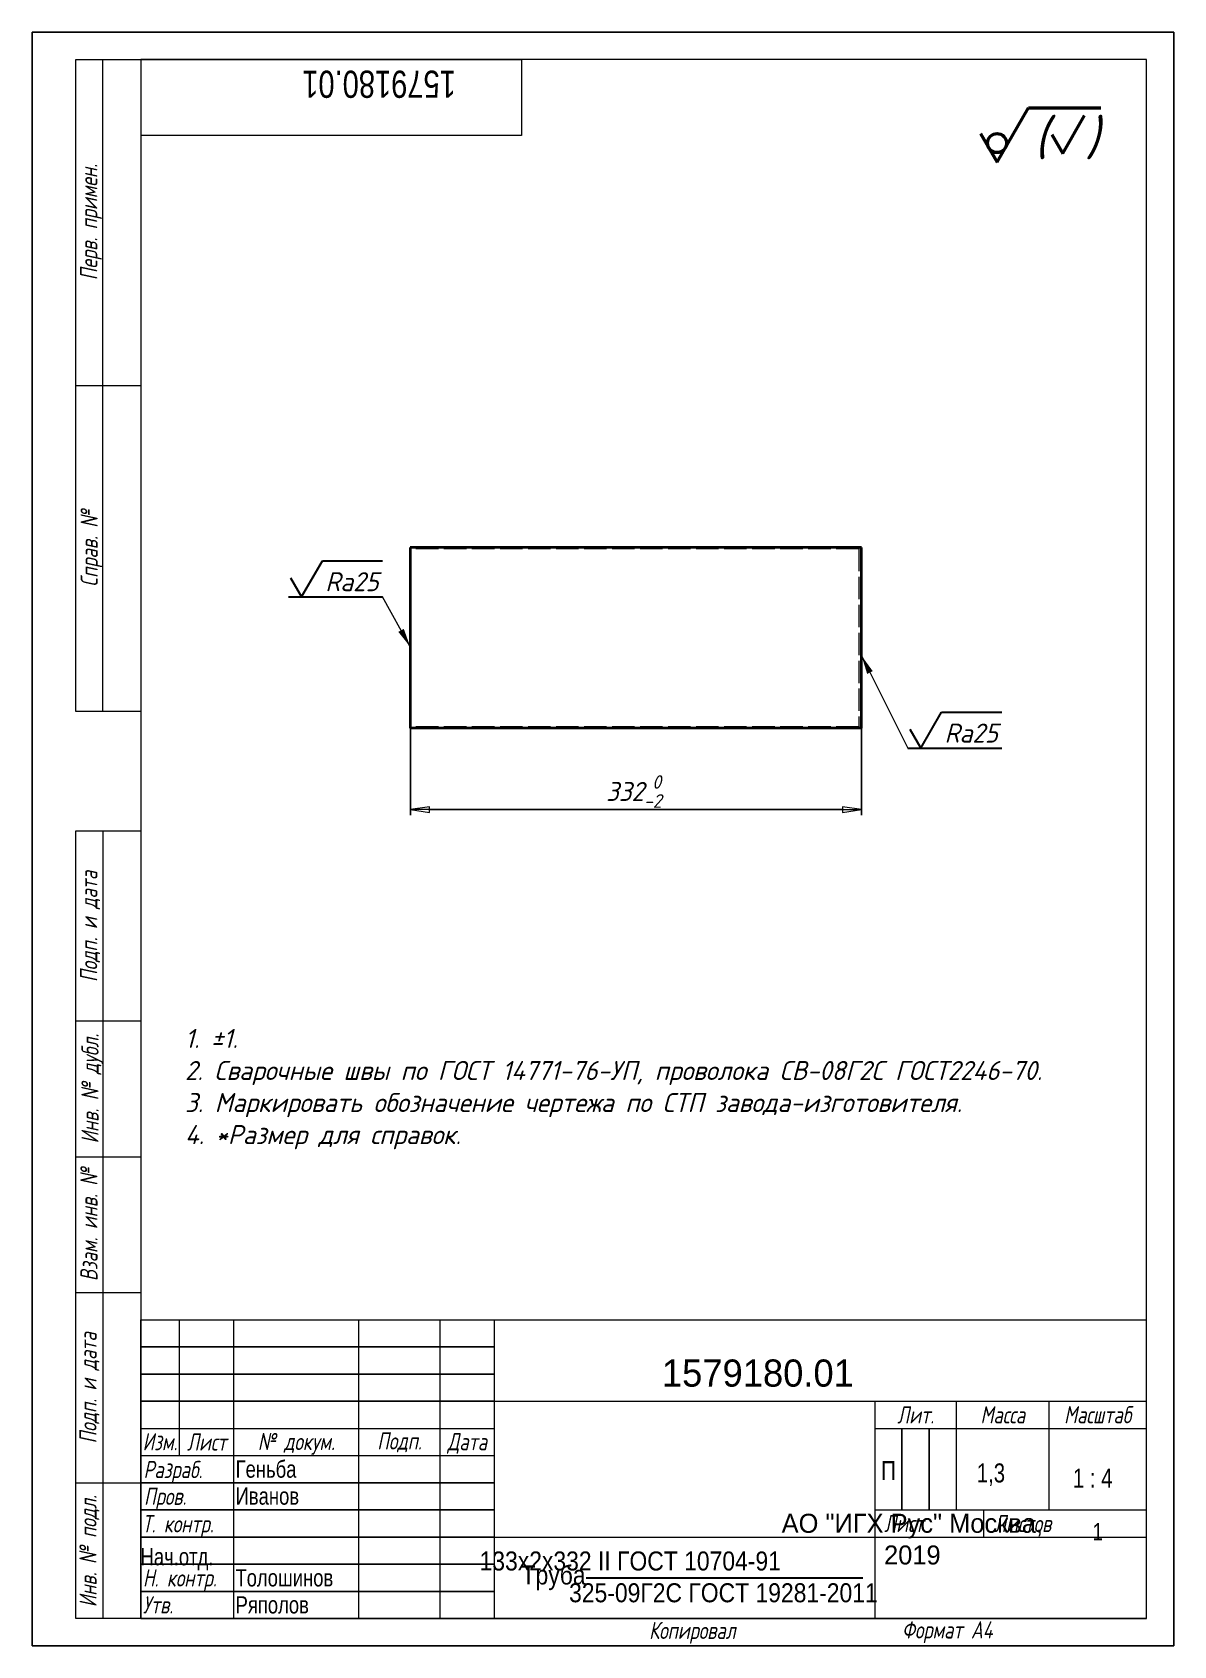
# Model space of a CAD drawing. Header units: millimetres. Extents: x 189 to 3792, y 0 to 1188.
# Drawn here: x 2952 to 3792, y 0 to 1188 of the extents above.
import ezdxf
from ezdxf.enums import TextEntityAlignment as Align

# ---------------------------------------------------------------- set-up
doc = ezdxf.new("R2018")
doc.units = ezdxf.units.MM
doc.header["$LTSCALE"] = 4
doc.linetypes.add('DASHED', pattern=[0.2067, 0.1654, -0.0413])
for name, color, linetype, lineweight in [('Видимый контур (ГОСТ)', 7, 'Continuous', 40), ('Заголовок (ГОСТ)', 7, 'Continuous', 18), ('Кромка (ГОСТ)', 7, 'Continuous', 18), ('Невидимый контур (ГОСТ)', 7, 'DASHED', 18), ('Обозначение (ГОСТ)', 7, 'Continuous', 18), ('Размер (ГОСТ)', 7, 'Continuous', 18), ('Эскизная геометрия (ГОСТ)', 7, 'Continuous', 18)]:
    doc.layers.add(name, color=color, linetype=linetype, lineweight=lineweight)
doc.styles.add('Альтернативный текст (ГОСТ)', font='', dxfattribs={"width": 0.8})
doc.styles.add('Обычный текст (ГОСТ)', font='GOST Common Italic.ttf')
doc.styles.add('Стиль текста110', font='GOST Common Italic.ttf', dxfattribs={"width": 0.8})
doc.styles.add('Стиль текста112', font='GOST Common Italic.ttf', dxfattribs={"width": 0.8})
doc.styles.add('Стиль текста120', font='GOST Common Italic.ttf', dxfattribs={"width": 0.9})
doc.styles.add('Стиль текста137', font='GOST Common Italic.ttf', dxfattribs={"width": 0.7})
doc.styles.add('Стиль текста139', font='GOST Common Italic.ttf', dxfattribs={"width": 0.7})
doc.styles.add('Стиль текста70', font='GOST Common Italic.ttf')
doc.styles.add('Стиль текста81', font='GOST Common Italic.ttf', dxfattribs={"width": 0.8})
doc.styles.add('Стиль текста87', font='GOST Common Italic.ttf')
doc.styles.get('Альтернативный текст (ГОСТ)').set_extended_font_data('Arial', italic=True)
doc.dimstyles.new('Диаметр (ГОСТ)$7', dxfattribs={"dimscale": 4, "dimtxt": 3.5, "dimasz": 3.5, "dimexe": 1, "dimexo": 0, "dimgap": 0.5, "dimtad": 1, "dimrnd": 1e-08, "dimtxsty": 'Обычный текст (ГОСТ)', "dimblk": 'Filled-1', "dimcen": 0.09, "dimdle": 15, "dimclrd": 256, "dimclre": 256, "dimclrt": 256, "dimazin": 2, "dimtfac": 0.714286, "dimtdec": 3, "dimtmove": 0, "dimatfit": 3, "dimfxl": 1, "dimtolj": 1, "dimlwd": -1, "dimlwe": 25, "dimarcsym": 0})
doc.dimstyles.new('Обычный (ГОСТ)', dxfattribs={"dimscale": 4, "dimtxt": 3.5, "dimasz": 3.5, "dimexe": 1, "dimexo": 0, "dimgap": 0.5, "dimtad": 1, "dimrnd": 1e-08, "dimtxsty": 'Обычный текст (ГОСТ)', "dimblk": 'Filled-1', "dimcen": 0.09, "dimdle": 15, "dimclrd": 256, "dimclre": 256, "dimclrt": 256, "dimazin": 2, "dimtfac": 0.714286, "dimtdec": 3, "dimtmove": 0, "dimatfit": 3, "dimfxl": 1, "dimtolj": 1, "dimlwd": 25, "dimlwe": 25, "dimarcsym": 0})

# ---------------------------------------------------------------- blocks, each defined once
blk = doc.blocks.new('ГОСТ - Доп. графы 1')
at = {"layer": 'Эскизная геометрия (ГОСТ)'}
for p, q in [((-12, 0), (-12, 145)), ((-12, 145), (0, 145)), ((-7, 145), (-7, 0)), ((-12, 110), (-7, 110)), ((-7, 110), (0, 110)), ((-12, 85), (-7, 85)), ((-7, 85), (0, 85)), ((-12, 60), (-7, 60)), ((-7, 60), (0, 60)), ((-12, 25), (-7, 25)), ((-7, 25), (0, 25)), ((0, 0), (-12, 0))]:
    blk.add_line(p, q, dxfattribs=at)
at = {"layer": 'Обозначение (ГОСТ)', "char_height": 3.17, "attachment_point": 5, "rotation": 90, "style": 'Альтернативный текст (ГОСТ)'}
for s, insert, width in [('\\fGOST Common|b0|i1;\\H3.1700;Подп. и дата', (-9.37, 127.41), 34.7679), ('\\fGOST Common|b0|i1;\\H3.1700;Инв. № дубл.', (-8.95, 97.55), 24.8438), ('\\fGOST Common|b0|i1;\\H3.1700;Взам. инв. №', (-9.58, 72.53), 24.8669), ('\\fGOST Common|b0|i1;\\H3.1700;Подп. и дата', (-9.5, 42.47), 35.1486), ('\\fGOST Common|b0|i1;\\H3.1700;Инв. № подл.', (-9.5, 12.41), 24.9618)]:
    blk.add_mtext(s, dxfattribs=dict(at, insert=insert, width=width))
at = {"layer": 'Обозначение (ГОСТ)', "style": 'Стиль текста112', "width": 0.8}
for tag, p in [('Подп._и_дата_2', (-1.95, 127.51)), ('Инв._номер_дубликата', (-1.82, 97.47)), ('Взамен_инв._номера', (-1.87, 72.53)), ('Подп._и_дата_1', (-1.84, 42.35)), ('ИНВЕНТАРНЫЙ_НОМЕР', (-1.74, 12.68))]:
    blk.add_attdef(tag, text='', height=3.17, rotation=90, dxfattribs=at).set_placement(p, align=Align.MIDDLE_CENTER)
blk = doc.blocks.new('ГОСТ - Доп. графы 2')
at = {"layer": 'Эскизная геометрия (ГОСТ)'}
for p, q in [((-12, 0), (-12, 120)), ((-12, 120), (0, 120)), ((-7, 0), (-7, 120)), ((-12, 60), (0, 60)), ((0, 0), (-12, 0))]:
    blk.add_line(p, q, dxfattribs=at)
at = {"layer": 'Обозначение (ГОСТ)', "char_height": 3.17, "attachment_point": 5, "rotation": 90, "style": 'Альтернативный текст (ГОСТ)'}
for s, insert, width in [('\\fGOST Common|b0|i1;\\H3.1700;Перв. примен.', (-9.19, 90.05), 60.0143), ('\\fGOST Common|b0|i1;\\H3.1700;Справ. №', (-9.1, 30), 59.9357)]:
    blk.add_mtext(s, dxfattribs=dict(at, insert=insert, width=width))
at = {"layer": 'Обозначение (ГОСТ)', "style": 'Стиль текста112', "width": 0.8}
for tag, p in [('Первичная_применяемость', (-2.07, 90.03)), ('Справочный_номер', (-1.97, 30.02))]:
    blk.add_attdef(tag, text='', height=3.17, rotation=90, dxfattribs=at).set_placement(p, align=Align.MIDDLE_CENTER)
blk = doc.blocks.new('ГОСТ - Доп. графы 3')
at = {"layer": 'Эскизная геометрия (ГОСТ)'}
for p, q in [((0, 0), (70, 0)), ((70, 0), (70, -14)), ((70, -14), (0, -14))]:
    blk.add_line(p, q, dxfattribs=at)
at = {"layer": 'Обозначение (ГОСТ)', "style": 'Стиль текста110', "width": 0.8}
blk.add_attdef('ОБОЗНАЧЕНИЕ', text='', height=5, rotation=180, dxfattribs=at).set_placement((43.8, -4.53), align=Align.MIDDLE_CENTER)
blk = doc.blocks.new('Основные надписи ГОСТ - Форма 1')
at = {"layer": 'Заголовок (ГОСТ)'}
for p, q in [((0, 55), (185, 55)), ((0, 0), (0, 55)), ((0, 0), (0, 55)), ((7, 55), (7, 30)), ((17, 55), (17, 0)), ((40, 55), (40, 0)), ((55, 55), (55, 0)), ((65, 55), (65, 0)), ((185, 0), (185, 55)), ((65, 40), (185, 40)), ((135, 40), (135, 0)), ((150, 40), (150, 20)), ((167, 40), (167, 20)), ((0, 35), (65, 35)), ((135, 35), (185, 35)), ((0, 30), (65, 30)), ((135, 20), (185, 20)), ((155, 20), (155, 15)), ((65, 15), (185, 15)), ((185, 0), (0, 0))]:
    blk.add_line(p, q, dxfattribs=at)
at = {"layer": 'Заголовок (ГОСТ)', "linetype": 'Continuous', "lineweight": 25}
for p, q in [((0, 50), (65, 50)), ((0, 45), (65, 45)), ((0, 40), (65, 40)), ((140, 35), (140, 20)), ((145, 35), (145, 20)), ((0, 25), (65, 25)), ((0, 20), (65, 20)), ((0, 15), (65, 15)), ((0, 10), (65, 10)), ((0, 5), (65, 5))]:
    blk.add_line(p, q, dxfattribs=at)
at = {"layer": 'Заголовок (ГОСТ)', "lineweight": 30}
blk.add_line((81.9, 7.5), (132.78, 7.5), dxfattribs=at)
at = {"layer": 'Заголовок (ГОСТ)', "char_height": 3.17, "style": 'Альтернативный текст (ГОСТ)'}
for s, insert, width, attachment_point in [('\\fGOST Common|b0|i1;\\H3.1700;Лит.', (142.52, 37.49), 14.9766, 5), ('\\fGOST Common|b0|i1;\\H3.1700;Масса', (158.55, 37.51), 16.9878, 5), ('\\fGOST Common|b0|i1;\\H3.1700;Масштаб', (176.02, 37.53), 17.8316, 5), ('\\fGOST Common|b0|i1;\\H3.1700;Изм.', (3.5, 32.56), 6.9635, 5), ('\\fGOST Common|b0|i1;\\H3.1700;Лист', (12.1, 32.5), 10.0029, 5), ('\\A0;\\fGOST Common|b0|i1;\\H3.1700;№ докум.', (28.58, 32.16), 22.9069, 5), ('\\fGOST Common|b0|i1;\\H3.1700;Подп.', (47.56, 32.45), 14.879, 5), ('\\fGOST Common|b0|i1;\\H3.1700;Дата', (60.02, 32.24), 9.9614, 5), ('\\fGOST Common|b0|i1;\\H3.1700;Разраб.', (0.47, 27), 16.9971, 4), ('\\fGOST Common|b0|i1;\\H3.1700;Пров.', (0.56, 22.08), 17.0192, 4), ('\\A0;\\fGOST Common|b0|i1;\\H3.1700;Т. контр.', (0.23, 17.01), 16.9554, 4), ('\\fGOST Common|b0|i1;\\H3.1700;Лист', (140.37, 17.5), 10.5071, 5), ('\\fGOST Common|b0|i1;\\H3.1700;Листов', (162.21, 17.5), 14.3668, 5), ('\\A1;', (150.6, 17.54), 8.8313, 5), ('\\fGOST Common|b0|i1;\\H3.1700;Н. контр.', (0.36, 7.05), 16.9999, 4), ('\\fGOST Common|b0|i1;\\H3.1700;Утв.', (0.34, 2.52), 17.0083, 4), ('\\fGOST Common|b0|i1;\\H3.1700;Копировал', (93.48, -0.59), 19.7871, 1)]:
    blk.add_mtext(s, dxfattribs=dict(at, insert=insert, width=width, attachment_point=attachment_point))
at = {"layer": 'Заголовок (ГОСТ)'}
for tag, height, style, width, p in [('Изм1', 2.89, 'Стиль текста137', 0.7, (3.51, 51.07)), ('Лист1', 2.89, 'Стиль текста137', 0.7, (12.03, 51.07)), ('Докум1', 2.89, 'Стиль текста137', 0.7, (28.54, 51.04)), ('Изм2', 2.89, 'Стиль текста137', 0.7, (3.5, 46.08)), ('Лист2', 2.89, 'Стиль текста137', 0.7, (12.01, 46.06)), ('Докум2', 2.89, 'Стиль текста137', 0.7, (28.53, 46.05)), ('Изм3', 2.89, 'Стиль текста137', 0.7, (3.5, 41.05)), ('Лист3', 2.89, 'Стиль текста137', 0.7, (12.01, 41.06)), ('Докум3', 2.89, 'Стиль текста137', 0.7, (28.51, 41.03)), ('Изм4', 2.89, 'Стиль текста137', 0.7, (3.51, 36.06)), ('Лист4', 2.89, 'Стиль текста137', 0.7, (12, 36.08)), ('Докум4', 2.89, 'Стиль текста137', 0.7, (28.51, 36.07)), ('ЗАГОЛОВОК', 5, 'Стиль текста110', 0.8, (100.03, 27.48)), ('Литера2', 3.5, 'Стиль текста81', 0.8, (142.51, 25.47)), ('Литера', 3.5, 'Стиль текста81', 0.8, (137.52, 27.25)), ('Литера3', 3.5, 'Стиль текста81', 0.8, (147.52, 25.46)), ('Масса', 3.5, 'Стиль текста81', 0.8, (156.37, 26.48)), ('Масштаб', 3.5, 'Стиль текста81', 0.8, (175.09, 25.86)), ('Тип_документа', 3.17, 'Стиль текста112', 0.8, (100.08, 15.97)), ('Листов', 3.17, 'Стиль текста112', 0.8, (176.02, 15.99))]:
    blk.add_attdef(tag, text='', height=height, dxfattribs=dict(at, style=style, width=width)).set_placement(p, align=Align.MIDDLE_CENTER)
for tag, height, style, width, p in [('Подп1', 2.89, 'Стиль текста137', 0.7, (40.01, 51.07)), ('Дата1', 2, 'Стиль текста139', 0.7, (55.01, 51.51)), ('Подп2', 2.89, 'Стиль текста137', 0.7, (40.01, 46.06)), ('Дата2', 2, 'Стиль текста139', 0.7, (55.01, 46.49)), ('Подп3', 2.89, 'Стиль текста137', 0.7, (40.01, 41.07)), ('Дата3', 2, 'Стиль текста139', 0.7, (55.02, 41.52)), ('Подп4', 2.89, 'Стиль текста137', 0.7, (40.01, 36.06)), ('Дата4', 2, 'Стиль текста139', 0.7, (55.02, 36.51)), ('АВТОР', 3.17, 'Стиль текста112', 0.8, (16.81, 25.9)), ('Разработал_Подп.', 2.89, 'Стиль текста137', 0.7, (40.05, 26.07)), ('ДАТА_СОЗДАНИЯ', 2, 'Стиль текста139', 0.7, (55.01, 26.51)), ('ПРОВЕРИЛ', 3.17, 'Стиль текста112', 0.8, (16.81, 20.94)), ('Проверил_Подп.', 2.89, 'Стиль текста137', 0.7, (40.05, 21.08)), ('ДАТА_ПРОВЕРКИ', 2, 'Стиль текста139', 0.7, (55.02, 21.51)), ('Технолог_Подп.', 2.89, 'Стиль текста137', 0.7, (40.05, 16.07)), ('ТЕХНОЛОГ', 3.17, 'Стиль текста112', 0.8, (17.33, 15.96)), ('Технолог_Дата', 2, 'Стиль текста139', 0.7, (55.01, 16.5)), ('Должность_руководителя', 3.17, 'Стиль текста112', 0.8, (-0.08, 10.93)), ('НАЧ._ОТДЕЛА', 3.17, 'Стиль текста112', 0.8, (17.46, 10.86)), ('Руководитель_Подп.', 2.89, 'Стиль текста137', 0.7, (40.01, 11.06)), ('Руководитель_Дата', 2, 'Стиль текста139', 0.7, (55.01, 11.51)), ('НОРМОКОНТРОЛЬ', 3.17, 'Стиль текста112', 0.8, (15.55, 5.9)), ('Нормоконтроль_Подп.', 2.89, 'Стиль текста137', 0.7, (40.05, 6.07)), ('ДАТА_НОРМОКОНТРОЛЯ', 2, 'Стиль текста139', 0.7, (55.02, 6.51)), ('УТВЕРДИЛ', 3.17, 'Стиль текста112', 0.8, (16.8, 0.92)), ('Утвердил_Подп.', 2.89, 'Стиль текста137', 0.7, (40.05, 1.06)), ('ДАТА_УТВЕРЖДЕНИЯ', 2, 'Стиль текста139', 0.7, (55.01, 1.5))]:
    blk.add_attdef(tag, text='', height=height, dxfattribs=dict(at, style=style, width=width)).set_placement(p, align=Align.MIDDLE_LEFT)
for tag, height, style, p in [('ОБОЗНАЧЕНИЕ', 5, 'Стиль текста87', (114.26, 45.12)), ('ОРГАНИЗАЦИЯ', 3.5, 'Стиль текста70', (141.96, 11.68))]:
    blk.add_attdef(tag, text='', height=height, dxfattribs=dict(at, style=style)).set_placement(p, align=Align.MIDDLE_CENTER)
at = {"layer": 'Заголовок (ГОСТ)', "style": 'Стиль текста120', "width": 0.9}
blk.add_attdef('Материал_Класс', text='', height=3.5, dxfattribs=at).set_placement((70.88, 6.8), align=Align.MIDDLE_RIGHT)
blk.add_attdef('Материал_Наим.', text='', height=3.5, dxfattribs=at).set_placement((90.49, 7.59), align=Align.BOTTOM_CENTER)
blk.add_attdef('Материал_ГОСТ', text='', height=3.5, dxfattribs=at).set_placement((107.34, 6.5), align=Align.TOP_CENTER)
blk = doc.blocks.new('Рамки ГОСТ_ граница 297x210')
at = {"layer": 'Кромка (ГОСТ)', "lineweight": 25}
for p, q in [((0, 0), (0, 297)), ((0, 297), (210, 297)), ((210, 297), (210, 0)), ((210, 0), (0, 0))]:
    blk.add_line(p, q, dxfattribs=at)
at = {"layer": 'Кромка (ГОСТ)'}
for p, q in [((205, 292), (20, 292)), ((20, 292), (20, 5)), ((205, 5), (205, 292)), ((20, 5), (205, 5))]:
    blk.add_line(p, q, dxfattribs=at)
at = {"layer": 'Кромка (ГОСТ)', "insert": (160, 4.5), "char_height": 3.17, "attachment_point": 1, "style": 'Альтернативный текст (ГОСТ)'}
blk.add_mtext('\\A1;\\fGOST Common|b0|i1;\\H3.1700;Формат A4', dxfattribs=at)
blk = doc.blocks.new('Обозначение шероховатости_1')
at = {"layer": 'Эскизная геометрия (ГОСТ)', "lineweight": 30}
for p, q in [((-4.255, 0), (-3.158, 1.9)), ((-3.158, 1.9), (0, 1.9)), ((-4.832, 1), (-4.255, 0)), ((-4.932, 0), (0, 0))]:
    blk.add_line(p, q, dxfattribs=at)
at = {"layer": 'Обозначение (ГОСТ)', "insert": (-3.004, 0.3), "char_height": 1, "attachment_point": 7, "style": 'Обычный текст (ГОСТ)'}
blk.add_mtext('\\A1;\\fGOST Common|b0|i1;\\H1.0000;Ra25', dxfattribs=at)
blk = doc.blocks.new('Filled-1')
at = {"color": 0}
for p, q in [((0, 0), (-1, 0.143)), ((-1, 0.143), (-1, -0.143)), ((-1, 0), (0, 0)), ((-1, -0.143), (0, 0))]:
    blk.add_line(p, q, dxfattribs=at)
at = {"color": 0, "flags": 128}
blk.add_lwpolyline([(-1, -0.143), (0, 0), (-1, 0.143), (-1, -0.143)], dxfattribs=at)
at = {"color": 0}
blk.add_solid([(-1, -0.143), (0, 0), (-1, 0.143), (-1, -0.143)], dxfattribs=at)
blk = doc.blocks.new('Обозначение шероховатости_2')
at = {"layer": 'Эскизная геометрия (ГОСТ)', "lineweight": 30}
for p, q in [((0.677, 0), (1.774, 1.9)), ((1.774, 1.9), (4.932, 1.9)), ((0.1, 1), (0.677, 0)), ((0, 0), (4.932, 0))]:
    blk.add_line(p, q, dxfattribs=at)
at = {"layer": 'Обозначение (ГОСТ)', "insert": (1.928, 0.3), "char_height": 1, "attachment_point": 7, "style": 'Обычный текст (ГОСТ)'}
blk.add_mtext('\\A1;\\fGOST Common|b0|i1;\\H1.0000;Ra25', dxfattribs=at)
blk = doc.blocks.new('Неуказанная шероховатость_1')
at = {"layer": 'Эскизная геометрия (ГОСТ)', "lineweight": 50}
for p, q in [((-5.239, -3.6), (-4.142, -1.7)), ((-4.142, -1.7), (-1.6, -1.7)), ((-2.939, -3.3), (-2.169, -1.967)), ((-5.816, -2.6), (-5.239, -3.6)), ((-3.324, -2.633), (-2.939, -3.3))]:
    blk.add_line(p, q, dxfattribs=at)
blk.add_circle((-5.239, -2.933), 0.333, dxfattribs=at)
at = {"layer": 'Обозначение (ГОСТ)', "char_height": 1.3, "attachment_point": 7, "style": 'Обычный текст (ГОСТ)'}
for s, insert in [('\\A1;\\fGOST Common|b0|i1;\\H1.3000;(', (-3.939, -3.5)), ('\\A1;\\fGOST Common|b0|i1;\\H1.3000;)', (-2.139, -3.5))]:
    blk.add_mtext(s, dxfattribs=dict(at, insert=insert))
blk = doc.blocks.new('*D24')
at = {"layer": 'Defpoints', "color": 0, "linetype": 'Continuous', "transparency": 16777216}
for p in [(3229.9, 675.6), (3561.9, 675.6), (3561.9, 615.6)]:
    blk.add_point(p, dxfattribs=at)
at = {"layer": 'Размер (ГОСТ)', "linetype": 'Continuous', "lineweight": 25, "transparency": 16777216}
for p, q in [((3229.9, 675.6), (3229.9, 611.6)), ((3561.9, 675.6), (3561.9, 611.6)), ((3243.9, 615.6), (3547.9, 615.6))]:
    blk.add_line(p, q, dxfattribs=at)
at = {"layer": 'Размер (ГОСТ)', "linetype": 'Continuous', "lineweight": 25, "transparency": 16777216, "xscale": 14, "yscale": 14, "zscale": 14, "rotation": 180}
blk.add_blockref('Filled-1', (3229.9, 615.6), dxfattribs=at)
at = {"layer": 'Размер (ГОСТ)', "linetype": 'Continuous', "lineweight": 25, "transparency": 16777216, "xscale": 14, "yscale": 14, "zscale": 14}
blk.add_blockref('Filled-1', (3561.9, 615.6), dxfattribs=at)
at = {"layer": 'Размер (ГОСТ)', "linetype": 'Continuous', "lineweight": 25, "transparency": 16777216, "insert": (3373.9, 641), "char_height": 14, "attachment_point": 1, "style": 'Обычный текст (ГОСТ)'}
blk.add_mtext('\\A1;332{\\H10;\\S 0^-2;}', dxfattribs=at)

msp = doc.modelspace()

# ---------------------------------------------------------------- linework, layer by layer
at = {"layer": 'Видимый контур (ГОСТ)'}
for p, q in [((3229.893, 808.615), (3229.893, 675.615)), ((3561.893, 808.615), (3229.893, 808.615)), ((3561.893, 675.615), (3561.893, 808.615)), ((3561.893, 675.615), (3229.893, 675.615))]:
    msp.add_line(p, q, dxfattribs=at)
at = {"layer": 'Невидимый контур (ГОСТ)', "ltscale": 24.945574}
for p, q in [((3559.893, 807.615), (3229.893, 807.615)), ((3559.893, 676.615), (3229.893, 676.615))]:
    msp.add_line(p, q, dxfattribs=at)
at = {"layer": 'Невидимый контур (ГОСТ)', "ltscale": 24.888041}
msp.add_line((3559.893, 807.615), (3559.893, 676.615), dxfattribs=at)

# ---------------------------------------------------------------- block references
for name, p, xscale, yscale, zscale in [('Рамки ГОСТ_ граница 297x210', (2951.682, 0), 4, 4, 4), ('ГОСТ - Доп. графы 2', (3031.682, 688), 4, 4, 4), ('Неуказанная шероховатость_1', (3771.682, 1168), 20.99999964237213, 20.99999964237213, 20.99999964237213), ('Обозначение шероховатости_1', (3209.35, 772.257), 13.999999761581421, 13.999999761581421, 13.999999761581421), ('Обозначение шероховатости_2', (3596.029, 660.782), 13.999999761581421, 13.999999761581421, 13.999999761581421), ('ГОСТ - Доп. графы 1', (3031.682, 20), 4, 4, 4)]:
    msp.add_blockref(name, p, dxfattribs=dict(xscale=xscale, yscale=yscale, zscale=zscale))
ref = msp.add_blockref('ГОСТ - Доп. графы 3', (3031.682, 1168), dxfattribs=dict(xscale=4, yscale=4, zscale=4))
lines = msp.add_mtext('\\W0.8000;1579180.01', dxfattribs={"layer": 'Обозначение (ГОСТ)', "insert": (3206.867, 1149.872), "char_height": 20, "width": 280.49935, "attachment_point": 5, "rotation": 180, "style": 'Стиль текста110'})
ref.add_attrib('ОБОЗНАЧЕНИЕ', '', (3206.867, 1149.872)).embed_mtext(lines)
ref = msp.add_blockref('Основные надписи ГОСТ - Форма 1', (3031.682, 20), dxfattribs=dict(xscale=4, yscale=4, zscale=4))
lines = msp.add_mtext('\\W0.8000;Нач.отд.', dxfattribs={"layer": 'Заголовок (ГОСТ)', "insert": (3031.371, 63.717), "char_height": 12.68, "width": 65.90385, "attachment_point": 4, "style": 'Стиль текста112'})
ref.add_attrib('Должность_руководителя', '', (3031.371, 63.717)).embed_mtext(lines)
lines = msp.add_mtext('\\W0.8000;Геньба', dxfattribs={"layer": 'Заголовок (ГОСТ)', "insert": (3101.328, 129.953), "char_height": 12.68, "width": 90.37048, "attachment_point": 4, "style": 'Стиль текста112'})
ref.add_attrib('АВТОР', '', (3101.328, 129.953)).embed_mtext(lines)
lines = msp.add_mtext('\\W0.8000;Иванов', dxfattribs={"layer": 'Заголовок (ГОСТ)', "insert": (3101.315, 110.103), "char_height": 12.68, "width": 90.20666, "attachment_point": 4, "style": 'Стиль текста112'})
ref.add_attrib('ПРОВЕРИЛ', '', (3101.315, 110.103)).embed_mtext(lines)
lines = msp.add_mtext('\\W0.8000;Толошинов', dxfattribs={"layer": 'Заголовок (ГОСТ)', "insert": (3101.18, 49.923), "char_height": 12.68, "width": 90.67608, "attachment_point": 4, "style": 'Стиль текста112'})
ref.add_attrib('НОРМОКОНТРОЛЬ', '', (3101.18, 49.923)).embed_mtext(lines)
lines = msp.add_mtext('\\W0.8000;Ряполов', dxfattribs={"layer": 'Заголовок (ГОСТ)', "insert": (3101.284, 30.026), "char_height": 12.68, "width": 90.45181, "attachment_point": 4, "style": 'Стиль текста112'})
ref.add_attrib('УТВЕРДИЛ', '', (3101.284, 30.026)).embed_mtext(lines)
lines = msp.add_mtext('1579180.01', dxfattribs={"layer": 'Заголовок (ГОСТ)', "insert": (3485.675, 200.622), "char_height": 20, "width": 479.37184, "attachment_point": 5, "style": 'Стиль текста87'})
ref.add_attrib('ОБОЗНАЧЕНИЕ', '', (3485.675, 200.622)).embed_mtext(lines)
lines = msp.add_mtext('\\W0.9000;Труба', dxfattribs={"layer": 'Заголовок (ГОСТ)', "insert": (3358.867, 50), "char_height": 14, "width": 269.03047, "attachment_point": 6, "style": 'Стиль текста120'})
ref.add_attrib('Материал_Класс', '', (3358.867, 50)).embed_mtext(lines)
lines = msp.add_mtext('\\W0.9000;133х2х332 II ГОСТ 10704-91', dxfattribs={"layer": 'Заголовок (ГОСТ)', "insert": (3391.727, 55.208), "char_height": 14, "width": 267.90167, "attachment_point": 8, "style": 'Стиль текста120'})
ref.add_attrib('Материал_Наим.', '', (3391.727, 55.208)).embed_mtext(lines)
lines = msp.add_mtext('\\W0.9000;325-09Г2С ГОСТ 19281-2011', dxfattribs={"layer": 'Заголовок (ГОСТ)', "insert": (3460.283, 46), "char_height": 14, "width": 267.01281, "attachment_point": 2, "style": 'Стиль текста120'})
ref.add_attrib('Материал_ГОСТ', '', (3460.283, 46)).embed_mtext(lines)
lines = msp.add_mtext('\\W0.8000;П', dxfattribs={"layer": 'Заголовок (ГОСТ)', "insert": (3581.763, 129.005), "char_height": 14, "width": 20.11534, "attachment_point": 5, "style": 'Стиль текста81'})
ref.add_attrib('Литера', '', (3581.763, 129.005)).embed_mtext(lines)
lines = msp.add_mtext('\\W0.8000;1,3', dxfattribs={"layer": 'Заголовок (ГОСТ)', "insert": (3657.162, 125.934), "char_height": 14, "width": 68.17419, "attachment_point": 5, "style": 'Стиль текста81'})
ref.add_attrib('Масса', '', (3657.162, 125.934)).embed_mtext(lines)
lines = msp.add_mtext('\\W0.8000;1 : 4', dxfattribs={"layer": 'Заголовок (ГОСТ)', "insert": (3732.055, 123.423), "char_height": 14, "width": 71.79023, "attachment_point": 5, "style": 'Стиль текста81'})
ref.add_attrib('Масштаб', '', (3732.055, 123.423)).embed_mtext(lines)
lines = msp.add_mtext('\\W0.8000;1', dxfattribs={"layer": 'Заголовок (ГОСТ)', "insert": (3735.78, 83.976), "char_height": 12.68, "width": 59.86126, "attachment_point": 5, "style": 'Стиль текста112'})
ref.add_attrib('Листов', '', (3735.78, 83.976)).embed_mtext(lines)
lines = msp.add_mtext('АО "ИГХ Рус" Москва,\\P2019', dxfattribs={"layer": 'Заголовок (ГОСТ)', "insert": (3599.333, 78.396), "char_height": 14, "width": 199.93273, "attachment_point": 5, "style": 'Стиль текста70'})
ref.add_attrib('ОРГАНИЗАЦИЯ', '', (3599.333, 78.396)).embed_mtext(lines)

# ---------------------------------------------------------------- texts
at = {"layer": 'Обозначение (ГОСТ)', "insert": (3064.059, 454.151), "char_height": 14, "width": 674.6786, "attachment_point": 1, "line_spacing_factor": 1.011285, "style": 'Обычный текст (ГОСТ)'}
msp.add_mtext('{\\fGOST Common|b0|i1;1. ±1.\\P\\fGOST Common|b0|i1;2. Сварочные швы по ГОСТ 14771-76-УП, проволока СВ-08Г2С ГОСТ2246-70.\\P\\fGOST Common|b0|i1;3. Маркировать обозначение чертежа по СТП завода-изготовителя.\\P\\fGOST Common|b0|i1;4. *Размер для справок.}', dxfattribs=at)

# ---------------------------------------------------------------- dimensions: what is measured, and where the dimension line sits
at = {"layer": 'Размер (ГОСТ)', "linetype": 'Continuous', "lineweight": 25}
dim = msp.add_linear_dim(base=(3561.893, 615.615), p1=(3229.893, 675.615), p2=(3561.893, 675.615), angle=180, dimstyle='Обычный (ГОСТ)', override={"dimgap": 0.5, "dimdec": 2, "dimtol": 1, "dimlim": 0, "dimtp": 0, "dimtm": 2, "dimtdec": 3, "dimtofl": 0, "dimatfit": 1}, dxfattribs=at)
dim.commit()
dim.dimension.update_dxf_attribs({"geometry": '*D24', "text_midpoint": (3395.893, 615.615), "dimtype": 160})

# ---------------------------------------------------------------- leaders
at = {"layer": 'Обозначение (ГОСТ)'}
for points in [[(3229.893, 735.391), (3209.35, 772.257)], [(3561.893, 729.067), (3596.029, 660.782)]]:
    msp.add_leader(points, dimstyle='Диаметр (ГОСТ)$7', override={"dimtad": 0}, dxfattribs=at)

doc.saveas('drawing.dxf')
